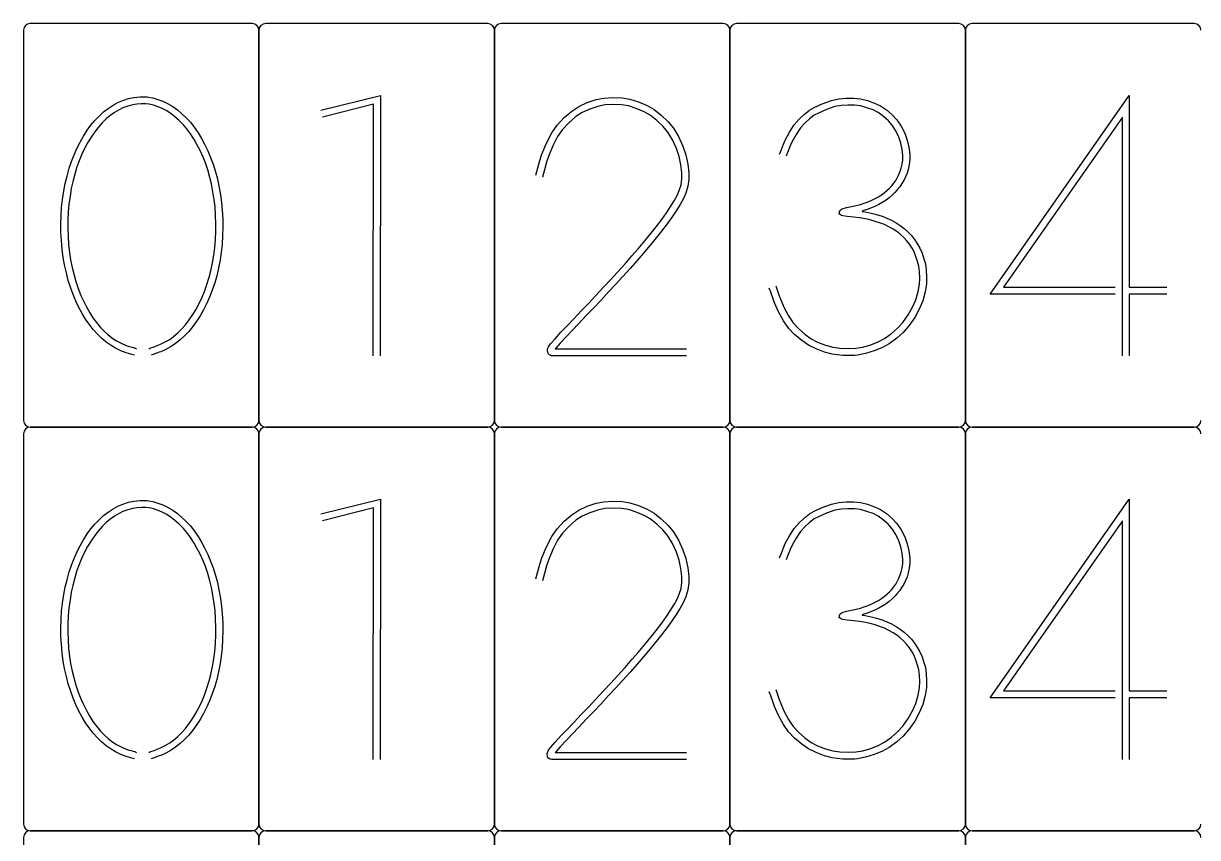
# Model space of a CAD drawing. Header units: millimetres. Extents: x -1 to 349, y -2 to 358.
# Drawn here: x -1 to 173.5, y 237 to 358 of the extents above; entities that cross this region are included whole.
import ezdxf

# ---------------------------------------------------------------- set-up
doc = ezdxf.new("R2010")
doc.units = ezdxf.units.MM

msp = doc.modelspace()

# ---------------------------------------------------------------- linework, layer by layer
for points in [[(33, 358), (0, 358)], [(68, 358), (35, 358)], [(103, 358), (70, 358)], [(138, 358), (105, 358)], [(173, 358), (140, 358)], [(-1, 357), (-1, 299)], [(34, 357), (34, 299)], [(34, 299), (34, 357)], [(69, 357), (69, 299)], [(69, 299), (69, 357)], [(104, 357), (104, 299)], [(104, 299), (104, 357)], [(139, 357), (139, 299)], [(139, 299), (139, 357)], [(43.2, 345.09), (52.06, 347.31)], [(52.06, 347.31), (52.02, 308.6)], [(142.68, 317.78), (163.36, 347.31)], [(163.36, 347.31), (163.36, 318.8)], [(11.58, 345.36), (12.35, 345.87)], [(12.35, 345.87), (13.04, 346.26)], [(13.04, 346.26), (13.78, 346.56)], [(13.78, 346.56), (14.62, 346.83)], [(14.5, 345.72), (13.79, 345.46)], [(15.23, 345.92), (14.5, 345.72)], [(14.62, 346.83), (15.38, 347)], [(15.85, 346.02), (15.23, 345.92)], [(15.38, 347), (15.84, 347.06)], [(15.84, 347.06), (16.34, 347.09)], [(16.54, 346.07), (15.85, 346.02)], [(16.34, 347.09), (16.83, 347.1)], [(17.19, 346.07), (16.54, 346.07)], [(16.83, 347.1), (17.11, 347.1)], [(17.11, 347.1), (17.36, 347.09)], [(17.7, 346), (17.19, 346.07)], [(17.36, 347.09), (17.58, 347.07)], [(17.58, 347.07), (18.22, 346.94)], [(18.34, 345.84), (17.7, 346)], [(18.22, 346.94), (18.98, 346.72)], [(19, 345.63), (18.34, 345.84)], [(18.98, 346.72), (19.69, 346.46)], [(19.6, 345.38), (19, 345.63)], [(19.69, 346.46), (20.41, 346.12)], [(20.41, 346.12), (21.19, 345.66)], [(21.19, 345.66), (21.87, 345.18)], [(51.03, 345.99), (43.45, 344.09)], [(50.99, 308.6), (51.03, 345.99)], [(80.49, 344.98), (81.54, 345.65)], [(81.54, 345.65), (82.8, 346.23)], [(82.8, 346.23), (84.12, 346.68)], [(84.37, 345.68), (83.18, 345.27)], [(84.12, 346.68), (85.28, 346.91)], [(85.41, 345.89), (84.37, 345.68)], [(85.28, 346.91), (86.62, 346.99)], [(86.63, 345.96), (85.41, 345.89)], [(86.62, 346.99), (87.98, 346.93)], [(87.87, 345.91), (86.63, 345.96)], [(88.91, 345.74), (87.87, 345.91)], [(87.98, 346.93), (89.14, 346.74)], [(90.07, 345.37), (88.91, 345.74)], [(89.14, 346.74), (90.42, 346.34)], [(90.42, 346.34), (91.69, 345.81)], [(91.69, 345.81), (92.73, 345.22)], [(115.83, 345.13), (116.51, 345.53)], [(116.51, 345.53), (117.7, 346.05)], [(117.7, 346.05), (119.1, 346.56)], [(119.6, 345.64), (118.35, 345.2)], [(119.1, 346.56), (120.18, 346.81)], [(120.51, 345.82), (119.6, 345.64)], [(120.18, 346.81), (121.28, 346.9)], [(121.53, 345.88), (120.51, 345.82)], [(121.28, 346.9), (122.42, 346.9)], [(122.54, 345.86), (121.53, 345.88)], [(122.42, 346.9), (123.4, 346.79)], [(123.39, 345.74), (122.54, 345.86)], [(124.35, 345.48), (123.39, 345.74)], [(123.4, 346.79), (124.45, 346.53)], [(124.45, 346.53), (125.5, 346.16)], [(125.5, 346.16), (126.38, 345.74)], [(126.38, 345.74), (127.27, 345.14)], [(9.61, 343.56), (10.29, 344.27)], [(10.29, 344.27), (10.91, 344.85)], [(11.3, 343.82), (10.69, 343.21)], [(10.91, 344.85), (11.58, 345.36)], [(11.85, 344.29), (11.3, 343.82)], [(12.52, 344.76), (11.85, 344.29)], [(13.2, 345.18), (12.52, 344.76)], [(13.79, 345.46), (13.2, 345.18)], [(20.29, 345), (19.6, 345.38)], [(20.96, 344.57), (20.29, 345)], [(21.52, 344.14), (20.96, 344.57)], [(22.15, 343.56), (21.52, 344.14)], [(21.87, 345.18), (22.51, 344.64)], [(22.51, 344.64), (23.2, 343.97)], [(23.2, 343.97), (23.81, 343.31)], [(78.33, 342.89), (79.36, 344)], [(79.36, 344), (80.49, 344.98)], [(81.1, 344.15), (80.07, 343.25)], [(82.03, 344.75), (81.1, 344.15)], [(83.18, 345.27), (82.03, 344.75)], [(91.23, 344.89), (90.07, 345.37)], [(92.16, 344.36), (91.23, 344.89)], [(93.13, 343.59), (92.16, 344.36)], [(92.73, 345.22), (93.8, 344.38)], [(93.8, 344.38), (94.83, 343.39)], [(113.57, 342.94), (114.27, 343.77)], [(114.27, 343.77), (115.06, 344.51)], [(115.06, 344.51), (115.83, 345.13)], [(115.85, 343.83), (115.14, 343.18)], [(116.5, 344.35), (115.85, 343.83)], [(117.16, 344.69), (116.5, 344.35)], [(118.35, 345.2), (117.16, 344.69)], [(125.27, 345.15), (124.35, 345.48)], [(126.02, 344.76), (125.27, 345.15)], [(126.81, 344.19), (126.02, 344.76)], [(127.56, 343.55), (126.81, 344.19)], [(127.27, 345.14), (128.13, 344.42)], [(128.13, 344.42), (128.81, 343.69)], [(162.33, 344.05), (144.66, 318.8)], [(162.33, 318.8), (162.33, 344.05)], [(7.92, 341.24), (8.49, 342.13)], [(8.49, 342.13), (9.03, 342.87)], [(9.03, 342.87), (9.61, 343.56)], [(10.09, 342.54), (9.6, 341.91)], [(10.69, 343.21), (10.09, 342.54)], [(22.77, 342.93), (22.15, 343.56)], [(23.27, 342.34), (22.77, 342.93)], [(23.82, 341.58), (23.27, 342.34)], [(23.81, 343.31), (24.36, 342.6)], [(24.36, 342.6), (24.96, 341.74)], [(77.52, 341.75), (78.33, 342.89)], [(79.12, 342.24), (78.39, 341.2)], [(80.07, 343.25), (79.12, 342.24)], [(94.08, 342.7), (93.13, 343.59)], [(94.79, 341.82), (94.08, 342.7)], [(94.83, 343.39), (95.63, 342.42)], [(95.63, 342.42), (96.37, 341.18)], [(112.85, 341.84), (113.57, 342.94)], [(114.51, 342.48), (113.86, 341.52)], [(115.14, 343.18), (114.51, 342.48)], [(128.11, 342.9), (127.56, 343.55)], [(128.65, 342.03), (128.11, 342.9)], [(129.12, 341.08), (128.65, 342.03)], [(128.81, 343.69), (129.43, 342.75)], [(129.43, 342.75), (129.98, 341.68)], [(6.99, 339.5), (7.42, 340.38)], [(7.42, 340.38), (7.92, 341.24)], [(9.06, 341.12), (8.54, 340.27)], [(9.6, 341.91), (9.06, 341.12)], [(24.36, 340.77), (23.82, 341.58)], [(24.79, 340.03), (24.36, 340.77)], [(24.96, 341.74), (25.47, 340.92)], [(25.47, 340.92), (25.93, 340.07)], [(76.73, 340.23), (77.52, 341.75)], [(78.39, 341.2), (77.66, 339.79)], [(95.46, 340.69), (94.79, 341.82)], [(96.06, 339.4), (95.46, 340.69)], [(96.37, 341.18), (97.02, 339.77)], [(111.97, 340.07), (112.23, 340.68)], [(112.23, 340.68), (112.85, 341.84)], [(113.26, 340.45), (112.97, 339.79)], [(113.86, 341.52), (113.26, 340.45)], [(129.41, 340.2), (129.12, 341.08)], [(129.98, 341.68), (130.35, 340.66)], [(130.35, 340.66), (130.6, 339.6)], [(6.53, 338.46), (6.99, 339.5)], [(7.69, 338.56), (7.27, 337.57)], [(8.13, 339.51), (7.69, 338.56)], [(8.54, 340.27), (8.13, 339.51)], [(25.25, 339.11), (24.79, 340.03)], [(25.69, 338.15), (25.25, 339.11)], [(25.93, 340.07), (26.41, 339.05)], [(26.41, 339.05), (26.82, 338.09)], [(75.77, 337.65), (76.06, 338.58)], [(76.06, 338.58), (76.73, 340.23)], [(77.66, 339.79), (77.03, 338.24)], [(96.45, 338.21), (96.06, 339.4)], [(97.02, 339.77), (97.45, 338.47)], [(111.36, 338.56), (111.65, 339.27)], [(111.65, 339.27), (111.97, 340.07)], [(112.68, 339.06), (112.36, 338.27)], [(112.97, 339.79), (112.68, 339.06)], [(129.61, 339.26), (129.41, 340.2)], [(129.72, 338.39), (129.61, 339.26)], [(130.6, 339.6), (130.73, 338.57)], [(130.73, 338.57), (130.73, 337.78)], [(5.81, 336.48), (6.14, 337.47)], [(6.14, 337.47), (6.53, 338.46)], [(7.27, 337.57), (6.95, 336.67)], [(26.03, 337.27), (25.69, 338.15)], [(26.38, 336.23), (26.03, 337.27)], [(26.82, 338.09), (27.17, 337.11)], [(27.17, 337.11), (27.53, 335.97)], [(75.45, 336.54), (75.77, 337.65)], [(76.76, 337.37), (76.44, 336.26)], [(77.03, 338.24), (76.76, 337.37)], [(96.72, 336.97), (96.45, 338.21)], [(96.87, 335.78), (96.72, 336.97)], [(97.45, 338.47), (97.74, 337.1)], [(97.74, 337.1), (97.9, 335.81)], [(129.47, 336.48), (129.6, 337.09)], [(129.6, 337.09), (129.69, 337.75)], [(129.69, 337.75), (129.72, 338.39)], [(130.63, 337.03), (130.49, 336.32)], [(130.73, 337.78), (130.63, 337.03)], [(5.21, 334.2), (5.48, 335.3)], [(5.48, 335.3), (5.81, 336.48)], [(6.63, 335.6), (6.33, 334.48)], [(6.95, 336.67), (6.63, 335.6)], [(26.7, 335.13), (26.38, 336.23)], [(26.94, 334.15), (26.7, 335.13)], [(27.53, 335.97), (27.83, 334.89)], [(75.14, 335.45), (75.45, 336.54)], [(76.44, 336.26), (76.13, 335.17)], [(96.87, 334.9), (96.87, 335.78)], [(97.9, 335.81), (97.9, 334.81)], [(128.65, 334.67), (128.87, 335.06)], [(128.87, 335.06), (129.11, 335.54)], [(129.11, 335.54), (129.32, 336.03)], [(129.32, 336.03), (129.47, 336.48)], [(130.09, 335.22), (129.83, 334.66)], [(130.32, 335.76), (130.09, 335.22)], [(130.49, 336.32), (130.32, 335.76)], [(5, 333.11), (5.21, 334.2)], [(6.11, 333.49), (5.92, 332.31)], [(6.33, 334.48), (6.11, 333.49)], [(27.16, 333), (26.94, 334.15)], [(27.83, 334.89), (28.06, 333.81)], [(28.06, 333.81), (28.28, 332.55)], [(96.48, 333.16), (96.73, 334.03)], [(96.73, 334.03), (96.87, 334.9)], [(97.73, 333.8), (97.45, 332.8)], [(97.9, 334.81), (97.73, 333.8)], [(127.34, 333.16), (127.72, 333.51)], [(127.72, 333.51), (128.03, 333.84)], [(128.03, 333.84), (128.35, 334.25)], [(128.35, 334.25), (128.65, 334.67)], [(129.25, 333.73), (128.88, 333.26)], [(129.57, 334.2), (129.25, 333.73)], [(129.83, 334.66), (129.57, 334.2)], [(4.67, 330.64), (4.81, 331.83)], [(4.81, 331.83), (5, 333.11)], [(5.92, 332.31), (5.75, 331.09)], [(27.36, 331.79), (27.16, 333)], [(27.48, 330.73), (27.36, 331.79)], [(28.28, 332.55), (28.45, 331.38)], [(95.14, 330.68), (95.72, 331.62)], [(95.72, 331.62), (96.18, 332.45)], [(96.18, 332.45), (96.48, 333.16)], [(97.1, 331.99), (96.61, 331.11)], [(97.45, 332.8), (97.1, 331.99)], [(124.55, 331.51), (125.11, 331.74)], [(125.11, 331.74), (125.57, 331.96)], [(125.57, 331.96), (126.07, 332.25)], [(126.07, 332.25), (126.55, 332.54)], [(126.55, 332.54), (126.93, 332.81)], [(127.21, 331.75), (126.71, 331.43)], [(126.93, 332.81), (127.34, 333.16)], [(127.65, 332.07), (127.21, 331.75)], [(128.11, 332.47), (127.65, 332.07)], [(128.53, 332.86), (128.11, 332.47)], [(128.88, 333.26), (128.53, 332.86)], [(4.6, 329.48), (4.67, 330.64)], [(5.65, 330.02), (5.6, 328.78)], [(5.75, 331.09), (5.65, 330.02)], [(27.56, 329.5), (27.48, 330.73)], [(28.45, 331.38), (28.55, 330.23)], [(28.55, 330.23), (28.62, 328.9)], [(93.86, 328.84), (94.58, 329.83)], [(94.58, 329.83), (95.14, 330.68)], [(96.01, 330.13), (95.42, 329.25)], [(96.61, 331.11), (96.01, 330.13)], [(120.25, 329.71), (120.27, 329.87)], [(120.27, 329.87), (120.3, 330.01)], [(120.3, 330.01), (120.38, 330.24)], [(120.38, 330.24), (120.69, 330.46)], [(120.69, 330.46), (121.33, 330.63)], [(121.33, 330.63), (122.06, 330.78)], [(122.06, 330.78), (122.75, 330.94)], [(122.75, 330.94), (123.41, 331.11)], [(123.41, 331.11), (123.94, 331.28)], [(123.66, 330.12), (123.64, 330.07)], [(123.64, 330.07), (124.11, 330)], [(123.78, 330.15), (123.66, 330.12)], [(123.9, 330.19), (123.78, 330.15)], [(124.4, 330.36), (123.9, 330.19)], [(123.94, 331.28), (124.55, 331.51)], [(124.11, 330), (124.55, 329.91)], [(125.05, 330.6), (124.4, 330.36)], [(124.55, 329.91), (124.99, 329.82)], [(124.99, 329.82), (125.78, 329.61)], [(125.64, 330.85), (125.05, 330.6)], [(126.15, 331.11), (125.64, 330.85)], [(126.71, 331.43), (126.15, 331.11)], [(4.56, 328.14), (4.6, 329.48)], [(4.56, 326.91), (4.56, 328.14)], [(5.6, 328.78), (5.58, 327.5)], [(27.61, 328.23), (27.56, 329.5)], [(27.6, 327.12), (27.61, 328.23)], [(28.62, 328.9), (28.64, 327.66)], [(93.04, 327.75), (93.86, 328.84)], [(94.69, 328.24), (93.85, 327.12)], [(95.42, 329.25), (94.69, 328.24)], [(120.25, 329.66), (120.25, 329.71)], [(120.37, 329.59), (120.25, 329.66)], [(120.51, 329.51), (120.37, 329.59)], [(120.58, 329.47), (120.51, 329.51)], [(120.79, 329.4), (120.58, 329.47)], [(121.41, 329.3), (120.79, 329.4)], [(122.43, 329.2), (121.41, 329.3)], [(123.28, 329.09), (122.43, 329.2)], [(124.14, 328.95), (123.28, 329.09)], [(124.84, 328.8), (124.14, 328.95)], [(125.6, 328.59), (124.84, 328.8)], [(126.36, 328.34), (125.6, 328.59)], [(125.78, 329.61), (126.61, 329.34)], [(126.98, 328.1), (126.36, 328.34)], [(126.61, 329.34), (127.3, 329.08)], [(127.62, 327.78), (126.98, 328.1)], [(127.3, 329.08), (128, 328.75)], [(128, 328.75), (128.72, 328.35)], [(128.72, 328.35), (129.32, 327.97)], [(4.63, 325.74), (4.56, 326.91)], [(5.58, 327.5), (5.62, 326.4)], [(5.62, 326.4), (5.71, 325.17)], [(27.54, 325.89), (27.6, 327.12)], [(28.6, 326.49), (28.51, 325.16)], [(28.64, 327.66), (28.6, 326.49)], [(91.36, 325.68), (92.26, 326.78)], [(92.26, 326.78), (93.04, 327.75)], [(93.85, 327.12), (93.06, 326.13)], [(128.28, 327.42), (127.62, 327.78)], [(128.79, 327.08), (128.28, 327.42)], [(129.32, 326.66), (128.79, 327.08)], [(129.32, 327.97), (129.9, 327.52)], [(129.85, 326.18), (129.32, 326.66)], [(129.9, 327.52), (130.5, 326.99)], [(130.5, 326.99), (130.99, 326.48)], [(130.99, 326.48), (131.44, 325.89)], [(4.75, 324.43), (4.63, 325.74)], [(5.71, 325.17), (5.84, 323.93)], [(27.3, 323.58), (27.43, 324.63)], [(27.43, 324.63), (27.54, 325.89)], [(28.51, 325.16), (28.39, 323.95)], [(90.35, 324.49), (91.36, 325.68)], [(92.15, 325.03), (91.13, 323.82)], [(93.06, 326.13), (92.15, 325.03)], [(130.26, 325.74), (129.85, 326.18)], [(130.67, 325.2), (130.26, 325.74)], [(131.07, 324.6), (130.67, 325.2)], [(131.36, 324.04), (131.07, 324.6)], [(131.44, 325.89), (131.89, 325.22)], [(131.89, 325.22), (132.25, 324.58)], [(132.25, 324.58), (132.56, 323.86)], [(4.9, 323.23), (4.75, 324.43)], [(5.1, 322.14), (4.9, 323.23)], [(5.84, 323.93), (6, 322.89)], [(6, 322.89), (6.23, 321.75)], [(27.09, 322.42), (27.3, 323.58)], [(28.22, 322.85), (27.98, 321.61)], [(28.39, 323.95), (28.22, 322.85)], [(88.42, 322.29), (89.44, 323.44)], [(89.44, 323.44), (90.35, 324.49)], [(91.13, 323.82), (90.21, 322.76)], [(131.64, 323.38), (131.36, 324.04)], [(131.89, 322.63), (131.64, 323.38)], [(132.56, 323.86), (132.84, 323.03)], [(132.84, 323.03), (133.05, 322.27)], [(5.37, 320.92), (5.1, 322.14)], [(6.23, 321.75), (6.51, 320.6)], [(26.6, 320.27), (26.85, 321.24)], [(26.85, 321.24), (27.09, 322.42)], [(27.98, 321.61), (27.72, 320.48)], [(87.29, 321.04), (88.42, 322.29)], [(89.18, 321.6), (88.05, 320.35)], [(90.21, 322.76), (89.18, 321.6)], [(132.06, 321.95), (131.89, 322.63)], [(132.17, 321.11), (132.06, 321.95)], [(132.22, 320.14), (132.17, 321.11)], [(133.05, 322.27), (133.18, 321.37)], [(133.18, 321.37), (133.24, 320.31)], [(5.65, 319.82), (5.37, 320.92)], [(5.97, 318.83), (5.65, 319.82)], [(6.51, 320.6), (6.78, 319.65)], [(6.78, 319.65), (7.13, 318.62)], [(26.27, 319.22), (26.6, 320.27)], [(27.43, 319.47), (27.05, 318.34)], [(27.72, 320.48), (27.43, 319.47)], [(85.22, 318.79), (86.29, 319.95)], [(86.29, 319.95), (87.29, 321.04)], [(88.05, 320.35), (87.05, 319.25)], [(132.19, 319.24), (132.22, 320.14)], [(133.24, 320.31), (133.23, 319.29)], [(6.37, 317.72), (5.97, 318.83)], [(6.78, 316.73), (6.37, 317.72)], [(7.13, 318.62), (7.53, 317.59)], [(25.54, 317.3), (25.89, 318.17)], [(25.89, 318.17), (26.27, 319.22)], [(27.05, 318.34), (26.67, 317.32)], [(84.04, 317.54), (85.22, 318.79)], [(85.97, 318.09), (84.79, 316.83)], [(87.05, 319.25), (85.97, 318.09)], [(110.06, 318.06), (109.85, 318.66)], [(110.42, 317.05), (110.06, 318.06)], [(110.82, 319.01), (110.98, 318.54)], [(110.98, 318.54), (111.34, 317.53)], [(131.61, 316.93), (131.98, 318.15)], [(131.98, 318.15), (132.19, 319.24)], [(133.03, 318.12), (132.65, 316.78)], [(133.23, 319.29), (133.03, 318.12)], [(161.28, 317.78), (142.68, 317.78)], [(144.66, 318.8), (161.28, 318.8)], [(162.33, 317.78), (162.33, 318.8)], [(162.33, 308.6), (162.33, 317.78)], [(163.36, 318.8), (168.96, 318.8)], [(163.36, 317.78), (163.36, 308.6)], [(168.96, 317.78), (163.36, 317.78)], [(7.2, 315.86), (6.78, 316.73)], [(7.72, 314.89), (7.2, 315.86)], [(7.53, 317.59), (7.9, 316.75)], [(7.9, 316.75), (8.36, 315.86)], [(8.36, 315.86), (8.86, 314.97)], [(24.62, 315.46), (25.1, 316.38)], [(25.1, 316.38), (25.54, 317.3)], [(26.27, 316.42), (25.77, 315.43)], [(26.67, 317.32), (26.27, 316.42)], [(81.95, 315.32), (83.02, 316.45)], [(83.02, 316.45), (84.04, 317.54)], [(84.79, 316.83), (83.77, 315.74)], [(110.62, 316.49), (110.42, 317.05)], [(111.2, 315.16), (110.62, 316.49)], [(111.34, 317.53), (111.56, 316.9)], [(111.56, 316.9), (112.02, 315.81)], [(131.15, 315.82), (131.61, 316.93)], [(132.65, 316.78), (132.15, 315.53)], [(8.23, 314.04), (7.72, 314.89)], [(8.86, 314.97), (9.32, 314.27)], [(9.32, 314.27), (9.87, 313.54)], [(23.65, 313.96), (24.18, 314.73)], [(24.18, 314.73), (24.62, 315.46)], [(25.28, 314.54), (24.78, 313.78)], [(25.77, 315.43), (25.28, 314.54)], [(79.81, 313.08), (80.8, 314.11)], [(80.8, 314.11), (81.95, 315.32)], [(82.7, 314.62), (81.55, 313.41)], [(83.77, 315.74), (82.7, 314.62)], [(111.95, 313.81), (111.2, 315.16)], [(112.02, 315.81), (112.7, 314.55)], [(112.7, 314.55), (113.4, 313.51)], [(129.69, 313.55), (130.48, 314.67)], [(130.48, 314.67), (131.15, 315.82)], [(131.46, 314.3), (130.61, 313.05)], [(132.15, 315.53), (131.46, 314.3)], [(8.75, 313.3), (8.23, 314.04)], [(9.38, 312.51), (8.75, 313.3)], [(9.99, 311.81), (9.38, 312.51)], [(9.87, 313.54), (10.46, 312.82)], [(10.46, 312.82), (10.99, 312.26)], [(21.95, 312.04), (22.56, 312.62)], [(22.56, 312.62), (23.07, 313.21)], [(23.07, 313.21), (23.65, 313.96)], [(24.17, 312.95), (23.58, 312.22)], [(24.78, 313.78), (24.17, 312.95)], [(78.89, 312.1), (79.81, 313.08)], [(80.56, 312.37), (79.65, 311.4)], [(81.55, 313.41), (80.56, 312.37)], [(112.71, 312.73), (111.95, 313.81)], [(113.61, 311.79), (112.71, 312.73)], [(113.4, 313.51), (114.17, 312.67)], [(114.17, 312.67), (115.14, 311.82)], [(128.01, 311.91), (128.93, 312.69)], [(128.93, 312.69), (129.69, 313.55)], [(130.61, 313.05), (129.76, 312.07)], [(10.59, 311.23), (9.99, 311.81)], [(11.31, 310.63), (10.59, 311.23)], [(10.99, 312.26), (11.6, 311.71)], [(12.01, 310.12), (11.31, 310.63)], [(11.6, 311.71), (12.27, 311.19)], [(12.27, 311.19), (12.85, 310.81)], [(12.85, 310.81), (13.52, 310.46)], [(19.36, 310.31), (20.07, 310.66)], [(20.07, 310.66), (20.73, 311.05)], [(20.73, 311.05), (21.3, 311.47)], [(21.3, 311.47), (21.95, 312.04)], [(22.29, 310.96), (21.61, 310.41)], [(23, 311.61), (22.29, 310.96)], [(23.58, 312.22), (23, 311.61)], [(77.37, 310.45), (78.01, 311.15)], [(78.01, 311.15), (78.89, 312.1)], [(79.65, 311.4), (78.77, 310.46)], [(114.68, 310.87), (113.61, 311.79)], [(115.69, 310.17), (114.68, 310.87)], [(115.14, 311.82), (116.08, 311.14)], [(116.08, 311.14), (117.04, 310.65)], [(117.04, 310.65), (118.19, 310.19)], [(124.93, 310.25), (126.01, 310.66)], [(126.01, 310.66), (126.96, 311.18)], [(126.96, 311.18), (128.01, 311.91)], [(128.79, 311.22), (127.65, 310.4)], [(129.76, 312.07), (128.79, 311.22)], [(12.68, 309.73), (12.01, 310.12)], [(13.48, 309.35), (12.68, 309.73)], [(14.25, 309.05), (13.48, 309.35)], [(13.52, 310.46), (14.24, 310.15)], [(14.24, 310.15), (14.73, 309.99)], [(14.59, 308.95), (14.25, 309.05)], [(15.11, 308.8), (14.59, 308.95)], [(14.73, 309.99), (15.13, 309.87)], [(15.13, 309.87), (15.64, 309.72)], [(15.64, 309.72), (15.81, 309.65)], [(17.61, 309.64), (17.8, 309.73)], [(17.8, 309.73), (18.4, 309.95)], [(18.4, 309.95), (18.87, 310.11)], [(19.04, 309.08), (18.43, 308.86)], [(18.87, 310.11), (19.36, 310.31)], [(19.41, 309.21), (19.04, 309.08)], [(20.16, 309.55), (19.41, 309.21)], [(20.95, 309.98), (20.16, 309.55)], [(21.61, 310.41), (20.95, 309.98)], [(77.03, 309.99), (77.37, 310.45)], [(78.07, 309.68), (78.05, 309.63)], [(78.05, 309.63), (83.45, 309.63)], [(78.11, 309.73), (78.07, 309.68)], [(78.16, 309.79), (78.11, 309.73)], [(78.77, 310.46), (78.16, 309.79)], [(83.45, 309.63), (92.78, 309.63)], [(92.78, 309.63), (97.57, 309.63)], [(116.8, 309.63), (115.69, 310.17)], [(118.06, 309.15), (116.8, 309.63)], [(119.22, 308.84), (118.06, 309.15)], [(118.19, 310.19), (119.28, 309.88)], [(119.28, 309.88), (120.33, 309.73)], [(120.33, 309.73), (121.56, 309.67)], [(121.56, 309.67), (122.69, 309.72)], [(122.69, 309.72), (123.74, 309.91)], [(124.14, 308.94), (122.96, 308.71)], [(123.74, 309.91), (124.93, 310.25)], [(125.44, 309.33), (124.14, 308.94)], [(126.58, 309.79), (125.44, 309.33)], [(127.65, 310.4), (126.58, 309.79)], [(15.5, 308.69), (15.11, 308.8)], [(18.43, 308.86), (17.97, 308.7)], [(82.87, 308.6), (77.54, 308.6)], [(92.45, 308.6), (82.87, 308.6)], [(97.57, 308.6), (92.45, 308.6)], [(119.95, 308.73), (119.22, 308.84)], [(120.77, 308.66), (119.95, 308.73)], [(121.63, 308.64), (120.77, 308.66)], [(122.11, 308.65), (121.63, 308.64)], [(122.56, 308.67), (122.11, 308.65)], [(122.96, 308.71), (122.56, 308.67)], [(-1, 297), (-1, 239)], [(33, 298), (0, 298)], [(0, 298), (33, 298)], [(34, 297), (34, 239)], [(34, 239), (34, 297)], [(68, 298), (35, 298)], [(35, 298), (68, 298)], [(69, 297), (69, 239)], [(69, 239), (69, 297)], [(103, 298), (70, 298)], [(70, 298), (103, 298)], [(104, 297), (104, 239)], [(104, 239), (104, 297)], [(138, 298), (105, 298)], [(105, 298), (138, 298)], [(139, 297), (139, 239)], [(139, 239), (139, 297)], [(173, 298), (140, 298)], [(140, 298), (173, 298)], [(12.35, 285.87), (13.04, 286.26)], [(13.04, 286.26), (13.78, 286.56)], [(13.78, 286.56), (14.62, 286.83)], [(14.62, 286.83), (15.38, 287)], [(15.38, 287), (15.84, 287.06)], [(15.84, 287.06), (16.34, 287.09)], [(16.34, 287.09), (16.83, 287.1)], [(16.83, 287.1), (17.11, 287.1)], [(17.11, 287.1), (17.36, 287.09)], [(17.36, 287.09), (17.58, 287.07)], [(17.58, 287.07), (18.22, 286.94)], [(18.22, 286.94), (18.98, 286.72)], [(18.98, 286.72), (19.69, 286.46)], [(19.69, 286.46), (20.41, 286.12)], [(43.2, 285.09), (52.06, 287.31)], [(52.06, 287.31), (52.02, 248.6)], [(81.54, 285.65), (82.8, 286.23)], [(82.8, 286.23), (84.12, 286.68)], [(84.12, 286.68), (85.28, 286.91)], [(85.28, 286.91), (86.62, 286.99)], [(86.62, 286.99), (87.98, 286.93)], [(87.98, 286.93), (89.14, 286.74)], [(89.14, 286.74), (90.42, 286.34)], [(90.42, 286.34), (91.69, 285.81)], [(117.7, 286.05), (119.1, 286.56)], [(119.1, 286.56), (120.18, 286.81)], [(120.18, 286.81), (121.28, 286.9)], [(121.28, 286.9), (122.42, 286.9)], [(122.42, 286.9), (123.4, 286.79)], [(123.4, 286.79), (124.45, 286.53)], [(124.45, 286.53), (125.5, 286.16)], [(142.68, 257.78), (163.36, 287.31)], [(163.36, 287.31), (163.36, 258.8)], [(10.29, 284.27), (10.91, 284.85)], [(10.91, 284.85), (11.58, 285.36)], [(11.58, 285.36), (12.35, 285.87)], [(12.52, 284.76), (11.85, 284.29)], [(13.2, 285.18), (12.52, 284.76)], [(13.79, 285.46), (13.2, 285.18)], [(14.5, 285.72), (13.79, 285.46)], [(15.23, 285.92), (14.5, 285.72)], [(15.85, 286.02), (15.23, 285.92)], [(16.54, 286.07), (15.85, 286.02)], [(17.19, 286.07), (16.54, 286.07)], [(17.7, 286), (17.19, 286.07)], [(18.34, 285.84), (17.7, 286)], [(19, 285.63), (18.34, 285.84)], [(19.6, 285.38), (19, 285.63)], [(20.29, 285), (19.6, 285.38)], [(20.96, 284.57), (20.29, 285)], [(20.41, 286.12), (21.19, 285.66)], [(21.52, 284.14), (20.96, 284.57)], [(21.19, 285.66), (21.87, 285.18)], [(21.87, 285.18), (22.51, 284.64)], [(22.51, 284.64), (23.2, 283.97)], [(51.03, 285.99), (43.45, 284.09)], [(50.99, 248.6), (51.03, 285.99)], [(79.36, 284), (80.49, 284.98)], [(80.49, 284.98), (81.54, 285.65)], [(82.03, 284.75), (81.1, 284.15)], [(83.18, 285.27), (82.03, 284.75)], [(84.37, 285.68), (83.18, 285.27)], [(85.41, 285.89), (84.37, 285.68)], [(86.63, 285.96), (85.41, 285.89)], [(87.87, 285.91), (86.63, 285.96)], [(88.91, 285.74), (87.87, 285.91)], [(90.07, 285.37), (88.91, 285.74)], [(91.23, 284.89), (90.07, 285.37)], [(92.16, 284.36), (91.23, 284.89)], [(91.69, 285.81), (92.73, 285.22)], [(92.73, 285.22), (93.8, 284.38)], [(114.27, 283.77), (115.06, 284.51)], [(115.06, 284.51), (115.83, 285.13)], [(115.83, 285.13), (116.51, 285.53)], [(117.16, 284.69), (116.5, 284.35)], [(116.51, 285.53), (117.7, 286.05)], [(118.35, 285.2), (117.16, 284.69)], [(119.6, 285.64), (118.35, 285.2)], [(120.51, 285.82), (119.6, 285.64)], [(121.53, 285.88), (120.51, 285.82)], [(122.54, 285.86), (121.53, 285.88)], [(123.39, 285.74), (122.54, 285.86)], [(124.35, 285.48), (123.39, 285.74)], [(125.27, 285.15), (124.35, 285.48)], [(126.02, 284.76), (125.27, 285.15)], [(125.5, 286.16), (126.38, 285.74)], [(126.81, 284.19), (126.02, 284.76)], [(126.38, 285.74), (127.27, 285.14)], [(127.27, 285.14), (128.13, 284.42)], [(8.49, 282.13), (9.03, 282.87)], [(9.03, 282.87), (9.61, 283.56)], [(9.61, 283.56), (10.29, 284.27)], [(10.69, 283.21), (10.09, 282.54)], [(11.3, 283.82), (10.69, 283.21)], [(11.85, 284.29), (11.3, 283.82)], [(22.15, 283.56), (21.52, 284.14)], [(22.77, 282.93), (22.15, 283.56)], [(23.27, 282.34), (22.77, 282.93)], [(23.2, 283.97), (23.81, 283.31)], [(23.81, 283.31), (24.36, 282.6)], [(77.52, 281.75), (78.33, 282.89)], [(78.33, 282.89), (79.36, 284)], [(80.07, 283.25), (79.12, 282.24)], [(81.1, 284.15), (80.07, 283.25)], [(93.13, 283.59), (92.16, 284.36)], [(94.08, 282.7), (93.13, 283.59)], [(93.8, 284.38), (94.83, 283.39)], [(94.79, 281.82), (94.08, 282.7)], [(94.83, 283.39), (95.63, 282.42)], [(112.85, 281.84), (113.57, 282.94)], [(113.57, 282.94), (114.27, 283.77)], [(115.14, 283.18), (114.51, 282.48)], [(115.85, 283.83), (115.14, 283.18)], [(116.5, 284.35), (115.85, 283.83)], [(127.56, 283.55), (126.81, 284.19)], [(128.11, 282.9), (127.56, 283.55)], [(128.65, 282.03), (128.11, 282.9)], [(128.13, 284.42), (128.81, 283.69)], [(128.81, 283.69), (129.43, 282.75)], [(129.43, 282.75), (129.98, 281.68)], [(162.33, 284.05), (144.66, 258.8)], [(162.33, 258.8), (162.33, 284.05)], [(7.42, 280.38), (7.92, 281.24)], [(7.92, 281.24), (8.49, 282.13)], [(9.06, 281.12), (8.54, 280.27)], [(9.6, 281.91), (9.06, 281.12)], [(10.09, 282.54), (9.6, 281.91)], [(23.82, 281.58), (23.27, 282.34)], [(24.36, 280.77), (23.82, 281.58)], [(24.36, 282.6), (24.96, 281.74)], [(24.96, 281.74), (25.47, 280.92)], [(76.73, 280.23), (77.52, 281.75)], [(78.39, 281.2), (77.66, 279.79)], [(79.12, 282.24), (78.39, 281.2)], [(95.46, 280.69), (94.79, 281.82)], [(95.63, 282.42), (96.37, 281.18)], [(96.37, 281.18), (97.02, 279.77)], [(112.23, 280.68), (112.85, 281.84)], [(113.86, 281.52), (113.26, 280.45)], [(114.51, 282.48), (113.86, 281.52)], [(129.12, 281.08), (128.65, 282.03)], [(129.41, 280.2), (129.12, 281.08)], [(129.98, 281.68), (130.35, 280.66)], [(6.53, 278.46), (6.99, 279.5)], [(6.99, 279.5), (7.42, 280.38)], [(8.13, 279.51), (7.69, 278.56)], [(8.54, 280.27), (8.13, 279.51)], [(24.79, 280.03), (24.36, 280.77)], [(25.25, 279.11), (24.79, 280.03)], [(25.47, 280.92), (25.93, 280.07)], [(25.93, 280.07), (26.41, 279.05)], [(76.06, 278.58), (76.73, 280.23)], [(77.66, 279.79), (77.03, 278.24)], [(96.06, 279.4), (95.46, 280.69)], [(96.45, 278.21), (96.06, 279.4)], [(97.02, 279.77), (97.45, 278.47)], [(111.36, 278.56), (111.65, 279.27)], [(111.65, 279.27), (111.97, 280.07)], [(111.97, 280.07), (112.23, 280.68)], [(112.97, 279.79), (112.68, 279.06)], [(113.26, 280.45), (112.97, 279.79)], [(129.61, 279.26), (129.41, 280.2)], [(129.72, 278.39), (129.61, 279.26)], [(130.35, 280.66), (130.6, 279.6)], [(130.6, 279.6), (130.73, 278.57)], [(5.81, 276.48), (6.14, 277.47)], [(6.14, 277.47), (6.53, 278.46)], [(7.27, 277.57), (6.95, 276.67)], [(7.69, 278.56), (7.27, 277.57)], [(25.69, 278.15), (25.25, 279.11)], [(26.03, 277.27), (25.69, 278.15)], [(26.41, 279.05), (26.82, 278.09)], [(26.82, 278.09), (27.17, 277.11)], [(75.45, 276.54), (75.77, 277.65)], [(75.77, 277.65), (76.06, 278.58)], [(77.03, 278.24), (76.76, 277.37)], [(96.72, 276.97), (96.45, 278.21)], [(97.45, 278.47), (97.74, 277.1)], [(112.68, 279.06), (112.36, 278.27)], [(129.6, 277.09), (129.69, 277.75)], [(129.69, 277.75), (129.72, 278.39)], [(130.73, 277.78), (130.63, 277.03)], [(130.73, 278.57), (130.73, 277.78)], [(5.48, 275.3), (5.81, 276.48)], [(6.95, 276.67), (6.63, 275.6)], [(26.38, 276.23), (26.03, 277.27)], [(26.7, 275.13), (26.38, 276.23)], [(27.17, 277.11), (27.53, 275.97)], [(27.53, 275.97), (27.83, 274.89)], [(75.14, 275.45), (75.45, 276.54)], [(76.44, 276.26), (76.13, 275.17)], [(76.76, 277.37), (76.44, 276.26)], [(96.87, 275.78), (96.72, 276.97)], [(96.87, 274.9), (96.87, 275.78)], [(97.74, 277.1), (97.9, 275.81)], [(97.9, 275.81), (97.9, 274.81)], [(129.11, 275.54), (129.32, 276.03)], [(129.32, 276.03), (129.47, 276.48)], [(129.47, 276.48), (129.6, 277.09)], [(130.32, 275.76), (130.09, 275.22)], [(130.49, 276.32), (130.32, 275.76)], [(130.63, 277.03), (130.49, 276.32)], [(5, 273.11), (5.21, 274.2)], [(5.21, 274.2), (5.48, 275.3)], [(6.33, 274.48), (6.11, 273.49)], [(6.63, 275.6), (6.33, 274.48)], [(26.94, 274.15), (26.7, 275.13)], [(27.16, 273), (26.94, 274.15)], [(27.83, 274.89), (28.06, 273.81)], [(96.48, 273.16), (96.73, 274.03)], [(96.73, 274.03), (96.87, 274.9)], [(97.9, 274.81), (97.73, 273.8)], [(128.03, 273.84), (128.35, 274.25)], [(128.35, 274.25), (128.65, 274.67)], [(128.65, 274.67), (128.87, 275.06)], [(128.87, 275.06), (129.11, 275.54)], [(129.57, 274.2), (129.25, 273.73)], [(129.83, 274.66), (129.57, 274.2)], [(130.09, 275.22), (129.83, 274.66)], [(4.81, 271.83), (5, 273.11)], [(5.92, 272.31), (5.75, 271.09)], [(6.11, 273.49), (5.92, 272.31)], [(27.36, 271.79), (27.16, 273)], [(28.06, 273.81), (28.28, 272.55)], [(28.28, 272.55), (28.45, 271.38)], [(95.72, 271.62), (96.18, 272.45)], [(96.18, 272.45), (96.48, 273.16)], [(97.45, 272.8), (97.1, 271.99)], [(97.73, 273.8), (97.45, 272.8)], [(125.57, 271.96), (126.07, 272.25)], [(126.07, 272.25), (126.55, 272.54)], [(126.55, 272.54), (126.93, 272.81)], [(126.93, 272.81), (127.34, 273.16)], [(127.34, 273.16), (127.72, 273.51)], [(128.11, 272.47), (127.65, 272.07)], [(127.72, 273.51), (128.03, 273.84)], [(128.53, 272.86), (128.11, 272.47)], [(128.88, 273.26), (128.53, 272.86)], [(129.25, 273.73), (128.88, 273.26)], [(4.6, 269.48), (4.67, 270.64)], [(4.67, 270.64), (4.81, 271.83)], [(5.75, 271.09), (5.65, 270.02)], [(27.48, 270.73), (27.36, 271.79)], [(27.56, 269.5), (27.48, 270.73)], [(28.45, 271.38), (28.55, 270.23)], [(94.58, 269.83), (95.14, 270.68)], [(95.14, 270.68), (95.72, 271.62)], [(96.61, 271.11), (96.01, 270.13)], [(97.1, 271.99), (96.61, 271.11)], [(120.69, 270.46), (121.33, 270.63)], [(121.33, 270.63), (122.06, 270.78)], [(122.06, 270.78), (122.75, 270.94)], [(122.75, 270.94), (123.41, 271.11)], [(123.41, 271.11), (123.94, 271.28)], [(123.94, 271.28), (124.55, 271.51)], [(125.05, 270.6), (124.4, 270.36)], [(124.55, 271.51), (125.11, 271.74)], [(125.64, 270.85), (125.05, 270.6)], [(125.11, 271.74), (125.57, 271.96)], [(126.15, 271.11), (125.64, 270.85)], [(126.71, 271.43), (126.15, 271.11)], [(127.21, 271.75), (126.71, 271.43)], [(127.65, 272.07), (127.21, 271.75)], [(4.56, 268.14), (4.6, 269.48)], [(5.6, 268.78), (5.58, 267.5)], [(5.65, 270.02), (5.6, 268.78)], [(27.61, 268.23), (27.56, 269.5)], [(28.55, 270.23), (28.62, 268.9)], [(28.62, 268.9), (28.64, 267.66)], [(93.04, 267.75), (93.86, 268.84)], [(93.86, 268.84), (94.58, 269.83)], [(95.42, 269.25), (94.69, 268.24)], [(96.01, 270.13), (95.42, 269.25)], [(120.25, 269.71), (120.27, 269.87)], [(120.25, 269.66), (120.25, 269.71)], [(120.37, 269.59), (120.25, 269.66)], [(120.27, 269.87), (120.3, 270.01)], [(120.3, 270.01), (120.38, 270.24)], [(120.51, 269.51), (120.37, 269.59)], [(120.38, 270.24), (120.69, 270.46)], [(120.58, 269.47), (120.51, 269.51)], [(120.79, 269.4), (120.58, 269.47)], [(121.41, 269.3), (120.79, 269.4)], [(122.43, 269.2), (121.41, 269.3)], [(123.28, 269.09), (122.43, 269.2)], [(124.14, 268.95), (123.28, 269.09)], [(123.66, 270.12), (123.64, 270.07)], [(123.64, 270.07), (124.11, 270)], [(123.78, 270.15), (123.66, 270.12)], [(123.9, 270.19), (123.78, 270.15)], [(124.4, 270.36), (123.9, 270.19)], [(124.11, 270), (124.55, 269.91)], [(124.84, 268.8), (124.14, 268.95)], [(124.55, 269.91), (124.99, 269.82)], [(125.6, 268.59), (124.84, 268.8)], [(124.99, 269.82), (125.78, 269.61)], [(125.78, 269.61), (126.61, 269.34)], [(126.61, 269.34), (127.3, 269.08)], [(127.3, 269.08), (128, 268.75)], [(128, 268.75), (128.72, 268.35)], [(4.56, 266.91), (4.56, 268.14)], [(5.58, 267.5), (5.62, 266.4)], [(27.54, 265.89), (27.6, 267.12)], [(27.6, 267.12), (27.61, 268.23)], [(28.64, 267.66), (28.6, 266.49)], [(92.26, 266.78), (93.04, 267.75)], [(93.85, 267.12), (93.06, 266.13)], [(94.69, 268.24), (93.85, 267.12)], [(126.36, 268.34), (125.6, 268.59)], [(126.98, 268.1), (126.36, 268.34)], [(127.62, 267.78), (126.98, 268.1)], [(128.28, 267.42), (127.62, 267.78)], [(128.79, 267.08), (128.28, 267.42)], [(128.72, 268.35), (129.32, 267.97)], [(129.32, 266.66), (128.79, 267.08)], [(129.32, 267.97), (129.9, 267.52)], [(129.9, 267.52), (130.5, 266.99)], [(130.5, 266.99), (130.99, 266.48)], [(4.63, 265.74), (4.56, 266.91)], [(4.75, 264.43), (4.63, 265.74)], [(5.62, 266.4), (5.71, 265.17)], [(27.43, 264.63), (27.54, 265.89)], [(28.6, 266.49), (28.51, 265.16)], [(90.35, 264.49), (91.36, 265.68)], [(91.36, 265.68), (92.26, 266.78)], [(93.06, 266.13), (92.15, 265.03)], [(129.85, 266.18), (129.32, 266.66)], [(130.26, 265.74), (129.85, 266.18)], [(130.67, 265.2), (130.26, 265.74)], [(130.99, 266.48), (131.44, 265.89)], [(131.44, 265.89), (131.89, 265.22)], [(4.9, 263.23), (4.75, 264.43)], [(5.71, 265.17), (5.84, 263.93)], [(5.84, 263.93), (6, 262.89)], [(27.09, 262.42), (27.3, 263.58)], [(27.3, 263.58), (27.43, 264.63)], [(28.39, 263.95), (28.22, 262.85)], [(28.51, 265.16), (28.39, 263.95)], [(89.44, 263.44), (90.35, 264.49)], [(91.13, 263.82), (90.21, 262.76)], [(92.15, 265.03), (91.13, 263.82)], [(131.07, 264.6), (130.67, 265.2)], [(131.36, 264.04), (131.07, 264.6)], [(131.64, 263.38), (131.36, 264.04)], [(131.89, 265.22), (132.25, 264.58)], [(132.25, 264.58), (132.56, 263.86)], [(132.56, 263.86), (132.84, 263.03)], [(5.1, 262.14), (4.9, 263.23)], [(5.37, 260.92), (5.1, 262.14)], [(6, 262.89), (6.23, 261.75)], [(26.85, 261.24), (27.09, 262.42)], [(28.22, 262.85), (27.98, 261.61)], [(87.29, 261.04), (88.42, 262.29)], [(88.42, 262.29), (89.44, 263.44)], [(90.21, 262.76), (89.18, 261.6)], [(131.89, 262.63), (131.64, 263.38)], [(132.06, 261.95), (131.89, 262.63)], [(132.17, 261.11), (132.06, 261.95)], [(132.84, 263.03), (133.05, 262.27)], [(133.05, 262.27), (133.18, 261.37)], [(5.65, 259.82), (5.37, 260.92)], [(6.23, 261.75), (6.51, 260.6)], [(6.51, 260.6), (6.78, 259.65)], [(26.27, 259.22), (26.6, 260.27)], [(26.6, 260.27), (26.85, 261.24)], [(27.72, 260.48), (27.43, 259.47)], [(27.98, 261.61), (27.72, 260.48)], [(86.29, 259.95), (87.29, 261.04)], [(88.05, 260.35), (87.05, 259.25)], [(89.18, 261.6), (88.05, 260.35)], [(132.22, 260.14), (132.17, 261.11)], [(132.19, 259.24), (132.22, 260.14)], [(133.18, 261.37), (133.24, 260.31)], [(133.24, 260.31), (133.23, 259.29)], [(5.97, 258.83), (5.65, 259.82)], [(6.37, 257.72), (5.97, 258.83)], [(6.78, 259.65), (7.13, 258.62)], [(7.13, 258.62), (7.53, 257.59)], [(25.89, 258.17), (26.27, 259.22)], [(27.05, 258.34), (26.67, 257.32)], [(27.43, 259.47), (27.05, 258.34)], [(84.04, 257.54), (85.22, 258.79)], [(85.22, 258.79), (86.29, 259.95)], [(87.05, 259.25), (85.97, 258.09)], [(110.06, 258.06), (109.85, 258.66)], [(110.82, 259.01), (110.98, 258.54)], [(110.98, 258.54), (111.34, 257.53)], [(131.98, 258.15), (132.19, 259.24)], [(133.23, 259.29), (133.03, 258.12)], [(144.66, 258.8), (161.28, 258.8)], [(162.33, 257.78), (162.33, 258.8)], [(163.36, 258.8), (168.96, 258.8)], [(6.78, 256.73), (6.37, 257.72)], [(7.2, 255.86), (6.78, 256.73)], [(7.53, 257.59), (7.9, 256.75)], [(7.9, 256.75), (8.36, 255.86)], [(25.1, 256.38), (25.54, 257.3)], [(25.54, 257.3), (25.89, 258.17)], [(26.67, 257.32), (26.27, 256.42)], [(83.02, 256.45), (84.04, 257.54)], [(84.79, 256.83), (83.77, 255.74)], [(85.97, 258.09), (84.79, 256.83)], [(110.42, 257.05), (110.06, 258.06)], [(110.62, 256.49), (110.42, 257.05)], [(111.34, 257.53), (111.56, 256.9)], [(111.56, 256.9), (112.02, 255.81)], [(131.15, 255.82), (131.61, 256.93)], [(131.61, 256.93), (131.98, 258.15)], [(132.65, 256.78), (132.15, 255.53)], [(133.03, 258.12), (132.65, 256.78)], [(161.28, 257.78), (142.68, 257.78)], [(162.33, 248.6), (162.33, 257.78)], [(163.36, 257.78), (163.36, 248.6)], [(168.96, 257.78), (163.36, 257.78)], [(7.72, 254.89), (7.2, 255.86)], [(8.23, 254.04), (7.72, 254.89)], [(8.36, 255.86), (8.86, 254.97)], [(8.86, 254.97), (9.32, 254.27)], [(24.18, 254.73), (24.62, 255.46)], [(24.62, 255.46), (25.1, 256.38)], [(25.77, 255.43), (25.28, 254.54)], [(26.27, 256.42), (25.77, 255.43)], [(80.8, 254.11), (81.95, 255.32)], [(81.95, 255.32), (83.02, 256.45)], [(83.77, 255.74), (82.7, 254.62)], [(111.2, 255.16), (110.62, 256.49)], [(111.95, 253.81), (111.2, 255.16)], [(112.02, 255.81), (112.7, 254.55)], [(130.48, 254.67), (131.15, 255.82)], [(132.15, 255.53), (131.46, 254.3)], [(8.75, 253.3), (8.23, 254.04)], [(9.38, 252.51), (8.75, 253.3)], [(9.32, 254.27), (9.87, 253.54)], [(9.87, 253.54), (10.46, 252.82)], [(22.56, 252.62), (23.07, 253.21)], [(23.07, 253.21), (23.65, 253.96)], [(23.65, 253.96), (24.18, 254.73)], [(24.78, 253.78), (24.17, 252.95)], [(25.28, 254.54), (24.78, 253.78)], [(78.89, 252.1), (79.81, 253.08)], [(79.81, 253.08), (80.8, 254.11)], [(81.55, 253.41), (80.56, 252.37)], [(82.7, 254.62), (81.55, 253.41)], [(112.71, 252.73), (111.95, 253.81)], [(112.7, 254.55), (113.4, 253.51)], [(113.4, 253.51), (114.17, 252.67)], [(128.93, 252.69), (129.69, 253.55)], [(129.69, 253.55), (130.48, 254.67)], [(130.61, 253.05), (129.76, 252.07)], [(131.46, 254.3), (130.61, 253.05)], [(9.99, 251.81), (9.38, 252.51)], [(10.59, 251.23), (9.99, 251.81)], [(10.46, 252.82), (10.99, 252.26)], [(10.99, 252.26), (11.6, 251.71)], [(11.6, 251.71), (12.27, 251.19)], [(20.73, 251.05), (21.3, 251.47)], [(21.3, 251.47), (21.95, 252.04)], [(21.95, 252.04), (22.56, 252.62)], [(23, 251.61), (22.29, 250.96)], [(23.58, 252.22), (23, 251.61)], [(24.17, 252.95), (23.58, 252.22)], [(78.01, 251.15), (78.89, 252.1)], [(79.65, 251.4), (78.77, 250.46)], [(80.56, 252.37), (79.65, 251.4)], [(113.61, 251.79), (112.71, 252.73)], [(114.68, 250.87), (113.61, 251.79)], [(114.17, 252.67), (115.14, 251.82)], [(115.14, 251.82), (116.08, 251.14)], [(126.96, 251.18), (128.01, 251.91)], [(128.01, 251.91), (128.93, 252.69)], [(129.76, 252.07), (128.79, 251.22)], [(11.31, 250.63), (10.59, 251.23)], [(12.01, 250.12), (11.31, 250.63)], [(12.68, 249.73), (12.01, 250.12)], [(12.27, 251.19), (12.85, 250.81)], [(13.48, 249.35), (12.68, 249.73)], [(12.85, 250.81), (13.52, 250.46)], [(13.52, 250.46), (14.24, 250.15)], [(14.24, 250.15), (14.73, 249.99)], [(14.73, 249.99), (15.13, 249.87)], [(15.13, 249.87), (15.64, 249.72)], [(15.64, 249.72), (15.81, 249.65)], [(17.61, 249.64), (17.8, 249.73)], [(17.8, 249.73), (18.4, 249.95)], [(18.4, 249.95), (18.87, 250.11)], [(18.87, 250.11), (19.36, 250.31)], [(19.36, 250.31), (20.07, 250.66)], [(20.16, 249.55), (19.41, 249.21)], [(20.07, 250.66), (20.73, 251.05)], [(20.95, 249.98), (20.16, 249.55)], [(21.61, 250.41), (20.95, 249.98)], [(22.29, 250.96), (21.61, 250.41)], [(76.83, 249.49), (77.03, 249.99)], [(77.03, 249.99), (77.37, 250.45)], [(77.37, 250.45), (78.01, 251.15)], [(78.07, 249.68), (78.05, 249.63)], [(78.05, 249.63), (83.45, 249.63)], [(78.11, 249.73), (78.07, 249.68)], [(78.16, 249.79), (78.11, 249.73)], [(78.77, 250.46), (78.16, 249.79)], [(83.45, 249.63), (92.78, 249.63)], [(92.78, 249.63), (97.57, 249.63)], [(115.69, 250.17), (114.68, 250.87)], [(116.8, 249.63), (115.69, 250.17)], [(116.08, 251.14), (117.04, 250.65)], [(118.06, 249.15), (116.8, 249.63)], [(117.04, 250.65), (118.19, 250.19)], [(118.19, 250.19), (119.28, 249.88)], [(119.28, 249.88), (120.33, 249.73)], [(120.33, 249.73), (121.56, 249.67)], [(121.56, 249.67), (122.69, 249.72)], [(122.69, 249.72), (123.74, 249.91)], [(123.74, 249.91), (124.93, 250.25)], [(124.93, 250.25), (126.01, 250.66)], [(126.58, 249.79), (125.44, 249.33)], [(126.01, 250.66), (126.96, 251.18)], [(127.65, 250.4), (126.58, 249.79)], [(128.79, 251.22), (127.65, 250.4)], [(14.25, 249.05), (13.48, 249.35)], [(14.59, 248.95), (14.25, 249.05)], [(15.11, 248.8), (14.59, 248.95)], [(15.5, 248.69), (15.11, 248.8)], [(18.43, 248.86), (17.97, 248.7)], [(19.04, 249.08), (18.43, 248.86)], [(19.41, 249.21), (19.04, 249.08)], [(76.88, 249), (76.83, 249.49)], [(77.03, 248.78), (76.88, 249)], [(77.26, 248.65), (77.03, 248.78)], [(77.54, 248.6), (77.26, 248.65)], [(82.87, 248.6), (77.54, 248.6)], [(92.45, 248.6), (82.87, 248.6)], [(97.57, 248.6), (92.45, 248.6)], [(119.22, 248.84), (118.06, 249.15)], [(119.95, 248.73), (119.22, 248.84)], [(120.77, 248.66), (119.95, 248.73)], [(121.63, 248.64), (120.77, 248.66)], [(122.11, 248.65), (121.63, 248.64)], [(122.56, 248.67), (122.11, 248.65)], [(122.96, 248.71), (122.56, 248.67)], [(124.14, 248.94), (122.96, 248.71)], [(125.44, 249.33), (124.14, 248.94)], [(33, 238), (0, 238)], [(0, 238), (33, 238)], [(68, 238), (35, 238)], [(35, 238), (68, 238)], [(103, 238), (70, 238)], [(70, 238), (103, 238)], [(138, 238), (105, 238)], [(105, 238), (138, 238)], [(173, 238), (140, 238)], [(140, 238), (173, 238)], [(-1, 237), (-1, 179)], [(34, 237), (34, 179)], [(34, 179), (34, 237)], [(69, 237), (69, 179)], [(69, 179), (69, 237)], [(104, 237), (104, 179)], [(104, 179), (104, 237)], [(139, 237), (139, 179)], [(139, 179), (139, 237)]]:
    msp.add_lwpolyline(points)
for centre, radius, start, end in [((0, 357), 1, 90, 180), ((33, 357), 1, 0, 90), ((35, 357), 1, 90, 180), ((68, 357), 1, 0, 90), ((70, 357), 1, 90, 180), ((103, 357), 1, 0, 90), ((105, 357), 1, 90, 180), ((138, 357), 1, 0, 90), ((140, 357), 1, 90, 180), ((173, 357), 1, 0, 90), ((77.72, 309.46), 0.873, 141.9904, 257.9982), ((0, 299), 1, 180, 270), ((33, 299), 1, 270, 360), ((35, 299), 1, 180, 270), ((68, 299), 1, 270, 360), ((70, 299), 1, 180, 270), ((103, 299), 1, 270, 360), ((105, 299), 1, 180, 270), ((138, 299), 1, 270, 360), ((140, 299), 1, 180, 270), ((173, 299), 1, 270, 360), ((0, 297), 1, 90, 180), ((33, 297), 1, 0, 90), ((35, 297), 1, 90, 180), ((68, 297), 1, 0, 90), ((70, 297), 1, 90, 180), ((103, 297), 1, 0, 90), ((105, 297), 1, 90, 180), ((138, 297), 1, 0, 90), ((140, 297), 1, 90, 180), ((173, 297), 1, 0, 90), ((0, 239), 1, 180, 270), ((0, 237), 1, 90, 180), ((33, 239), 1, 270, 360), ((33, 237), 1, 0, 90), ((35, 239), 1, 180, 270), ((35, 237), 1, 90, 180), ((68, 239), 1, 270, 360), ((68, 237), 1, 0, 90), ((70, 239), 1, 180, 270), ((70, 237), 1, 90, 180), ((103, 239), 1, 270, 360), ((103, 237), 1, 0, 90), ((105, 239), 1, 180, 270), ((105, 237), 1, 90, 180), ((138, 239), 1, 270, 360), ((138, 237), 1, 0, 90), ((140, 239), 1, 180, 270), ((140, 237), 1, 90, 180), ((173, 239), 1, 270, 360), ((173, 237), 1, 0, 90)]:
    msp.add_arc(centre, radius, start, end)

doc.saveas('drawing.dxf')
